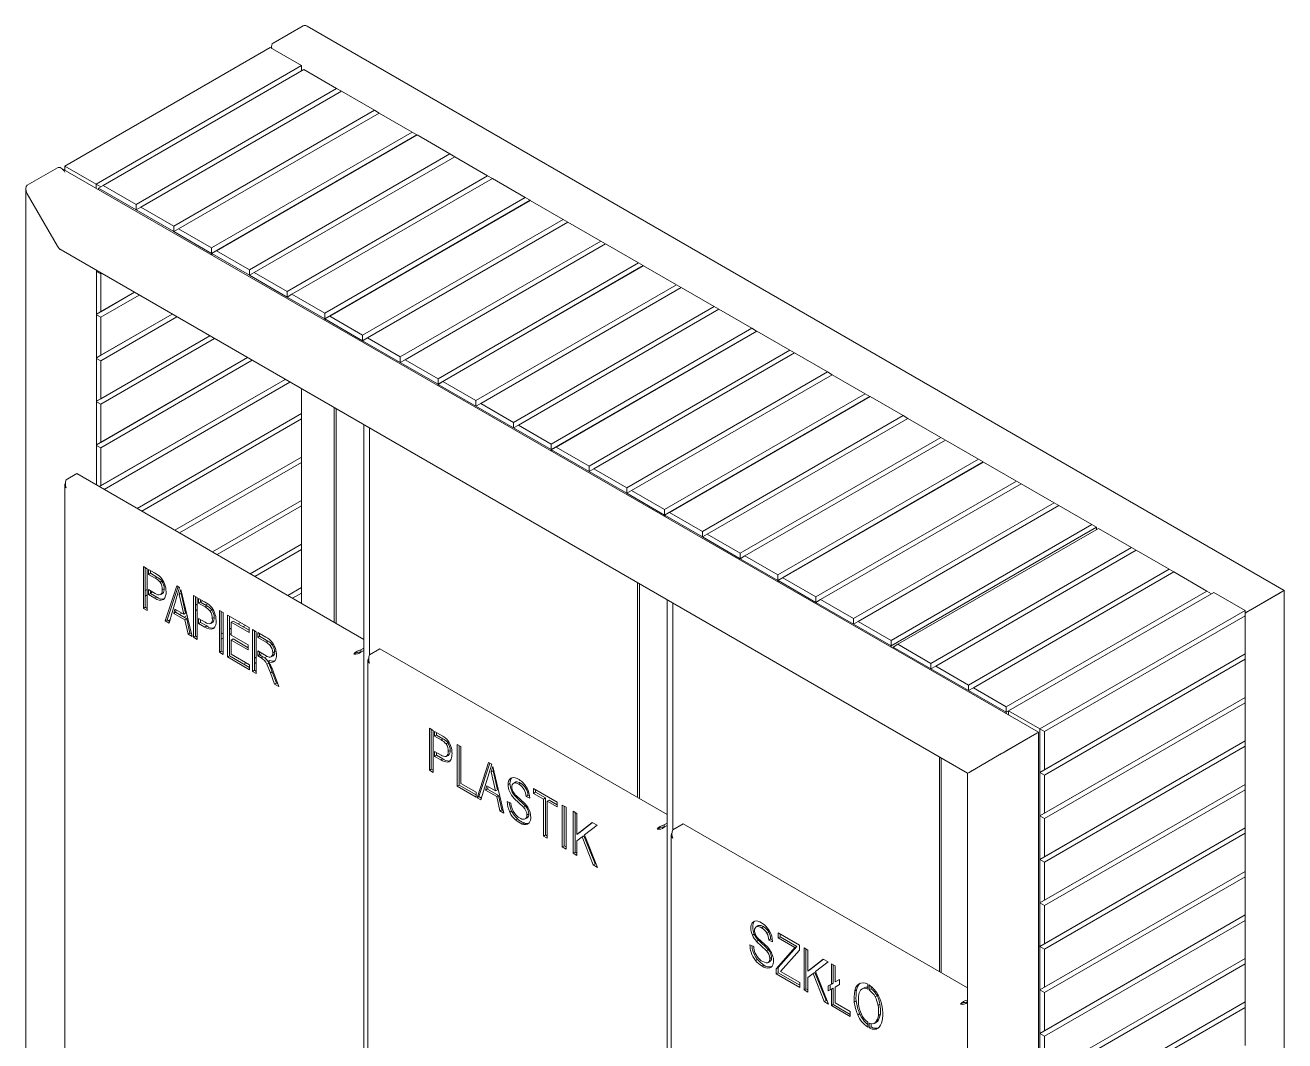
# Model space of a CAD drawing. Header units: inches. Extents: x -10 to 154, y -1 to 120.
# Drawn here: x 116.01 to 146.92, y 40.83 to 65.74 of the extents above; entities that cross this region are included whole.
import ezdxf

# ---------------------------------------------------------------- set-up
doc = ezdxf.new("R2010")
doc.units = ezdxf.units.IN
doc.layers.add('ZANO_R', color=7, linetype='Continuous', lineweight=0)

msp = doc.modelspace()

# ---------------------------------------------------------------- linework, layer by layer
at = {"layer": 'ZANO_R'}
for p, q in [((122.09653, 65.3032), (122.83591, 65.73003)), ((146.90355, 51.88027), (122.92832, 65.72088)), ((122.05809, 65.21849), (122.05809, 65.17867)), ((122.09653, 65.3032), (122.09637, 65.3031)), ((122.02705, 65.19658), (116.99006, 62.28879)), ((122.78953, 64.75641), (122.02705, 65.19658)), ((117.75254, 61.84862), (122.78953, 64.75641)), ((122.8473, 64.65637), (117.92583, 61.81527)), ((122.78953, 64.62303), (122.78953, 64.75641)), ((123.65599, 64.18953), (122.8473, 64.65637)), ((118.73452, 61.34843), (123.65599, 64.18953)), ((123.77152, 64.12283), (118.85005, 61.28173)), ((123.65599, 64.18953), (123.77151, 64.12283)), ((124.58021, 63.65599), (123.77152, 64.12283)), ((119.65874, 60.81489), (124.58021, 63.65599)), ((124.69574, 63.58929), (119.77427, 60.74819)), ((124.58021, 63.65599), (124.69573, 63.58929)), ((125.50443, 63.12245), (124.69574, 63.58929)), ((120.58296, 60.28135), (125.50443, 63.12245)), ((125.61995, 63.05574), (120.58296, 60.14795)), ((125.62689, 63.05175), (120.70542, 60.21065)), ((125.50443, 63.12245), (125.61995, 63.05574)), ((125.61995, 63.05574), (125.61995, 63.04775)), ((126.43558, 62.5849), (125.62689, 63.05175)), ((121.51411, 59.7438), (126.43558, 62.5849)), ((126.5511, 62.51821), (121.62964, 59.67711)), ((126.43558, 62.5849), (126.5511, 62.51821)), ((127.3598, 62.05136), (126.5511, 62.51821)), ((116.066, 61.82185), (116.80538, 62.24868)), ((140.87303, 48.39892), (116.89779, 62.23953)), ((116.99006, 62.28879), (116.99006, 62.18626)), ((117.75254, 61.84862), (116.99006, 62.28879)), ((116.06601, 61.82185), (116.06584, 61.82175)), ((117.75254, 61.74609), (117.75254, 61.84862)), ((117.86806, 61.78192), (117.75254, 61.84862)), ((117.8103, 61.74857), (117.92583, 61.81527)), ((117.92583, 61.81527), (118.73452, 61.34843)), ((122.43833, 59.21026), (127.3598, 62.05136)), ((127.47532, 61.98467), (122.55386, 59.14357)), ((127.3598, 62.05136), (127.47531, 61.98467)), ((128.28401, 61.51782), (127.47532, 61.98467)), ((116.02756, 61.73714), (116.02756, 34.05144)), ((116.06584, 61.60832), (116.80522, 60.32769)), ((116.80538, 60.32778), (116.06601, 61.60841)), ((118.73452, 61.21503), (117.8103, 61.74857)), ((117.8103, 61.74857), (117.8103, 61.71274)), ((123.36255, 58.67672), (128.28401, 61.51782)), ((128.28401, 61.51782), (128.39954, 61.45112)), ((118.73452, 61.34843), (118.73452, 61.21503)), ((118.73452, 61.21503), (118.85005, 61.28173)), ((119.65874, 60.68149), (118.73452, 61.21503)), ((118.85005, 61.28173), (119.65874, 60.81489)), ((128.39954, 61.45112), (123.36255, 58.54333)), ((128.40647, 61.44713), (123.48501, 58.60603)), ((128.39954, 61.45112), (128.39954, 61.44313)), ((129.21517, 60.98028), (128.40647, 61.44713)), ((124.2937, 58.13918), (129.21517, 60.98028)), ((129.33069, 60.91359), (124.40923, 58.07249)), ((129.21517, 60.98028), (129.33068, 60.91358)), ((130.13938, 60.44674), (129.33069, 60.91359)), ((119.65874, 60.81489), (119.65874, 60.68149)), ((119.65874, 60.68149), (119.77427, 60.74819)), ((120.58296, 60.14795), (119.65874, 60.68149)), ((119.77427, 60.74819), (120.58296, 60.28135)), ((120.58296, 60.28135), (120.58296, 60.14795)), ((125.21792, 57.60564), (130.13938, 60.44674)), ((130.25491, 60.38005), (125.33345, 57.53895)), ((130.13938, 60.44674), (130.2549, 60.38004)), ((131.0636, 59.9132), (130.25491, 60.38005)), ((116.89781, 60.23021), (139.13287, 47.39418)), ((120.58296, 60.14795), (120.58296, 60.11212)), ((120.58989, 60.14395), (120.70542, 60.21065)), ((121.51411, 59.61041), (120.58989, 60.14395)), ((120.58989, 60.14395), (120.58989, 60.10812)), ((120.70542, 60.21065), (121.51411, 59.7438)), ((117.76772, 54.46258), (117.76772, 59.72802)), ((117.76772, 59.72288), (117.77218, 59.72545)), ((117.77218, 59.72545), (117.76772, 59.72287)), ((117.86807, 59.64741), (117.76772, 59.70535)), ((117.88771, 59.65875), (117.86807, 59.64741)), ((117.86807, 59.64741), (117.86807, 58.71356)), ((121.51411, 59.7438), (121.51411, 59.61041)), ((121.51411, 59.61041), (121.62964, 59.67711)), ((121.62964, 59.67711), (122.43833, 59.21026)), ((126.14214, 57.0721), (131.0636, 59.9132)), ((131.17913, 59.8465), (126.14214, 56.93871)), ((131.18606, 59.84251), (126.2646, 57.00141)), ((131.0636, 59.9132), (131.17913, 59.8465)), ((131.17913, 59.8465), (131.17913, 59.83851)), ((131.99475, 59.37566), (131.18606, 59.84251)), ((122.43833, 59.07687), (121.51411, 59.61041)), ((127.07329, 56.53456), (131.99475, 59.37566)), ((131.99475, 59.37566), (132.11027, 59.30896)), ((118.69655, 59.19182), (117.76772, 58.65562)), ((117.86807, 58.71356), (118.69654, 59.19183)), ((118.81208, 59.12512), (117.86807, 58.58015)), ((122.43833, 59.21026), (122.43833, 59.07687)), ((122.43833, 59.07687), (122.55386, 59.14357)), ((123.36255, 58.54333), (122.43833, 59.07687)), ((122.55386, 59.14357), (123.36255, 58.67672)), ((132.11028, 59.30897), (127.18882, 56.46787)), ((132.91897, 58.84212), (132.11028, 59.30897)), ((117.76772, 58.65562), (117.86807, 58.71356)), ((127.99751, 56.00102), (132.91897, 58.84212)), ((133.0345, 58.77543), (128.11303, 55.93433)), ((132.91897, 58.84212), (133.03449, 58.77542)), ((133.84319, 58.30858), (133.0345, 58.77543)), ((119.62092, 58.65819), (117.76772, 57.58837)), ((117.86807, 58.58015), (117.76772, 58.6381)), ((117.86807, 57.64631), (119.62091, 58.6582)), ((119.73645, 58.5915), (117.86807, 57.5129)), ((117.86807, 58.58015), (117.86807, 57.64631)), ((123.36255, 58.67672), (123.36255, 58.54333)), ((123.36255, 58.54333), (123.36255, 58.5075)), ((123.36948, 58.53933), (123.48501, 58.60603)), ((124.2937, 58.00579), (123.36948, 58.53933)), ((123.36948, 58.53933), (123.36948, 58.5035)), ((123.48501, 58.60603), (124.2937, 58.13918)), ((120.54528, 58.12457), (117.76772, 56.52111)), ((117.86807, 56.57905), (120.54527, 58.12457)), ((124.2937, 58.13918), (124.2937, 58.00579)), ((128.92173, 55.46748), (133.84319, 58.30858)), ((133.95872, 58.24188), (128.92173, 55.33408)), ((133.96565, 58.23789), (129.04419, 55.39679)), ((133.84319, 58.30858), (133.95872, 58.24188)), ((133.95872, 58.24188), (133.95872, 58.23388)), ((134.77434, 57.77104), (133.96565, 58.23789)), ((120.66082, 58.05787), (117.86807, 56.44565)), ((124.2937, 58.00579), (124.40923, 58.07249)), ((125.21792, 57.47225), (124.2937, 58.00579)), ((124.40923, 58.07249), (125.21792, 57.60564)), ((117.76772, 57.58837), (117.86807, 57.64631)), ((117.76772, 55.45386), (121.46965, 57.59094)), ((117.86807, 57.5129), (117.76772, 57.57084)), ((117.86807, 55.5118), (121.46964, 57.59095)), ((121.58519, 57.52424), (117.86807, 55.37839)), ((117.86807, 57.5129), (117.86807, 56.57905)), ((125.21792, 57.60564), (125.21792, 57.47225)), ((125.21792, 57.47225), (125.33345, 57.53895)), ((125.33345, 57.53895), (126.14214, 57.0721)), ((129.85288, 54.92994), (134.77434, 57.77104)), ((134.88987, 57.70435), (129.9684, 54.86325)), ((134.77434, 57.77104), (134.88986, 57.70434)), ((135.69856, 57.2375), (134.88987, 57.70435)), ((126.14214, 56.93871), (125.21792, 57.47225)), ((130.7771, 54.3964), (135.69856, 57.2375)), ((135.81409, 57.17081), (130.89262, 54.3297)), ((135.69856, 57.2375), (135.81408, 57.1708)), ((136.62278, 56.70396), (135.81409, 57.17081)), ((117.83352, 54.42459), (122.39402, 57.05731)), ((117.86807, 54.44455), (122.39401, 57.05732)), ((122.50956, 56.99062), (117.94906, 54.35789)), ((126.14214, 57.0721), (126.14214, 56.93871)), ((126.14214, 56.93871), (126.14214, 56.90288)), ((126.14907, 56.9347), (126.2646, 57.00141)), ((127.07329, 56.40116), (126.14907, 56.9347)), ((126.14907, 56.9347), (126.14907, 56.89888)), ((126.2646, 57.00141), (127.07329, 56.53456)), ((117.76772, 56.52111), (117.86807, 56.57905)), ((122.78953, 56.21839), (122.78953, 56.82899)), ((131.70131, 53.86286), (136.62278, 56.70396)), ((136.73831, 56.63726), (131.70131, 53.72946)), ((136.74524, 56.63326), (131.82377, 53.79216)), ((136.62278, 56.70396), (136.73831, 56.63726)), ((136.73831, 56.63726), (136.73831, 56.62926)), ((137.55393, 56.16642), (136.74524, 56.63326)), ((117.86807, 56.44565), (117.76772, 56.50359)), ((117.86807, 56.44565), (117.86807, 55.5118)), ((123.59823, 56.36214), (123.59823, 51.0967)), ((123.64444, 56.33546), (123.64444, 51.07002)), ((127.07329, 56.53456), (127.07329, 56.40116)), ((127.07329, 56.40116), (127.18882, 56.46787)), ((127.99751, 55.86762), (127.07329, 56.40116)), ((127.18882, 56.46787), (127.99751, 56.00102)), ((118.75788, 53.89097), (122.78953, 56.21839)), ((118.75789, 53.89097), (122.78953, 56.21838)), ((122.78953, 56.08499), (118.87343, 53.82427)), ((122.78953, 56.21838), (122.78953, 56.21839)), ((122.78953, 56.08499), (122.78953, 56.21838)), ((122.78953, 55.15114), (122.78953, 56.08499)), ((124.32605, 30.43878), (124.32605, 55.94198)), ((127.99751, 56.00102), (127.99751, 55.86762)), ((127.99751, 55.86762), (128.11303, 55.93433)), ((128.11303, 55.93433), (128.92173, 55.46748)), ((132.63246, 53.32532), (137.55393, 56.16642)), ((137.66946, 56.09972), (132.74799, 53.25862)), ((137.55393, 56.16642), (137.66945, 56.09972)), ((138.47815, 55.63288), (137.66946, 56.09972)), ((124.46468, 50.30306), (124.46468, 55.86195)), ((128.92173, 55.33408), (127.99751, 55.86762)), ((133.55668, 52.79178), (138.47815, 55.63288)), ((138.47815, 55.63288), (138.59367, 55.56618)), ((117.76772, 55.45386), (117.86807, 55.5118)), ((117.86807, 55.37839), (117.76772, 55.43633)), ((117.86807, 55.37839), (117.86807, 54.44455)), ((128.92173, 55.46748), (128.92173, 55.33408)), ((128.92173, 55.33408), (128.92173, 55.29826)), ((128.92866, 55.33008), (129.04419, 55.39679)), ((129.85288, 54.79654), (128.92866, 55.33008)), ((128.92866, 55.33008), (128.92866, 55.29426)), ((129.04419, 55.39679), (129.85288, 54.92994)), ((138.59368, 55.56618), (133.67221, 52.72508)), ((139.40237, 55.09934), (138.59368, 55.56618)), ((119.68225, 53.35734), (122.78953, 55.15114)), ((122.78953, 55.15113), (119.68226, 53.35734)), ((122.78953, 55.01773), (119.7978, 53.29064)), ((122.78953, 55.15113), (122.78953, 55.15114)), ((122.78953, 55.01773), (122.78953, 55.15113)), ((122.78953, 54.08389), (122.78953, 55.01773)), ((134.4809, 52.25824), (139.40237, 55.09934)), ((139.51789, 55.03263), (134.4809, 52.12484)), ((139.52483, 55.02864), (134.60336, 52.18754)), ((139.40237, 55.09934), (139.51789, 55.03263)), ((139.51789, 55.03263), (139.51789, 55.02464)), ((140.33352, 54.56179), (139.52483, 55.02864)), ((117.0201, 54.59539), (117.27888, 54.74478)), ((124.32605, 50.67654), (117.27888, 54.74478)), ((129.85288, 54.92994), (129.85288, 54.79654)), ((129.85288, 54.79654), (129.9684, 54.86325)), ((130.7771, 54.263), (129.85288, 54.79654)), ((129.9684, 54.86325), (130.7771, 54.3964)), ((116.98373, 54.46599), (116.98373, 34.61241)), ((117.83352, 54.4246), (117.86807, 54.44455)), ((130.7771, 54.3964), (130.7771, 54.263)), ((135.41205, 51.72069), (140.33352, 54.56179)), ((140.44905, 54.4951), (135.52758, 51.654)), ((140.33352, 54.56179), (140.44904, 54.4951)), ((141.25774, 54.02825), (140.44905, 54.4951)), ((120.60662, 52.82372), (122.78953, 54.08389)), ((120.60663, 52.82371), (122.78953, 54.08388)), ((122.78953, 54.08388), (122.78953, 54.08389)), ((122.78953, 53.95048), (122.78953, 54.08388)), ((130.7771, 54.263), (130.89262, 54.3297)), ((131.70131, 53.72946), (130.7771, 54.263)), ((130.89262, 54.3297), (131.70131, 53.86286)), ((122.78953, 53.95048), (120.72217, 52.75701)), ((122.78953, 53.01663), (122.78953, 53.95048)), ((131.70131, 53.86286), (131.70131, 53.72946)), ((131.70825, 53.72546), (131.82377, 53.79216)), ((131.82377, 53.79216), (132.63246, 53.32532)), ((136.33627, 51.18715), (141.25774, 54.02825)), ((141.37326, 53.96156), (136.4518, 51.12046)), ((141.25774, 54.02825), (141.37325, 53.96156)), ((142.18196, 53.49471), (141.37326, 53.96156)), ((131.70131, 53.72946), (131.70131, 53.69364)), ((132.63246, 53.19192), (131.70825, 53.72546)), ((131.70825, 53.72546), (131.70825, 53.68963)), ((137.26049, 50.65361), (142.18196, 53.49471)), ((142.18196, 53.49471), (142.29748, 53.42801)), ((132.63246, 53.32532), (132.63246, 53.19192)), ((132.63246, 53.19192), (132.74799, 53.25862)), ((133.55668, 52.65838), (132.63246, 53.19192)), ((132.74799, 53.25862), (133.55668, 52.79178)), ((142.29748, 53.42801), (137.26049, 50.52022)), ((142.34831, 53.39868), (137.42685, 50.55758)), ((142.29748, 53.42801), (142.29748, 53.36933)), ((143.15701, 52.93183), (142.34831, 53.39868)), ((121.53099, 52.29009), (122.78953, 53.01663)), ((121.531, 52.29009), (122.78953, 53.01662)), ((122.78953, 52.88323), (121.64654, 52.22339)), ((122.78953, 53.01662), (122.78953, 53.01663)), ((122.78953, 52.88323), (122.78953, 53.01662)), ((122.78953, 51.94938), (122.78953, 52.88323)), ((138.23554, 50.09073), (143.15701, 52.93183)), ((143.27253, 52.86514), (138.35107, 50.02404)), ((143.27252, 52.86513), (143.15701, 52.93183)), ((144.08122, 52.39829), (143.27253, 52.86514)), ((133.55668, 52.79178), (133.55668, 52.65838)), ((133.55668, 52.65838), (133.67221, 52.72508)), ((134.4809, 52.12484), (133.55668, 52.65838)), ((133.67221, 52.72508), (134.4809, 52.25824)), ((119.00791, 52.41263), (118.91543, 52.46602)), ((118.91543, 52.46602), (118.91543, 51.43813)), ((118.96164, 52.43934), (118.96164, 51.4648)), ((119.00791, 51.38474), (119.00791, 52.41263)), ((119.18962, 52.30773), (119.04257, 52.39262)), ((119.04257, 52.39262), (119.04257, 52.27248)), ((119.08878, 52.29916), (119.04257, 52.27248)), ((119.04257, 52.27248), (119.19974, 52.18175)), ((119.08878, 52.36595), (119.08878, 52.29916)), ((119.08878, 52.29916), (119.24595, 52.20843)), ((134.4809, 52.25824), (134.4809, 52.12484)), ((139.15976, 49.55719), (144.08122, 52.39829)), ((144.19675, 52.3316), (139.27529, 49.4905)), ((144.19674, 52.33159), (144.08122, 52.39829)), ((145.00544, 51.86475), (144.19675, 52.3316)), ((119.24595, 52.20843), (119.19974, 52.18175)), ((119.36891, 52.10949), (119.3227, 52.08281)), ((119.36904, 52.10928), (119.39232, 52.12272)), ((119.36905, 52.10927), (119.39232, 52.12271)), ((119.42405, 51.92227), (119.37784, 51.89559)), ((119.44223, 52.01812), (119.4149, 52.00235)), ((119.73266, 51.99424), (119.44835, 51.13048)), ((119.76411, 51.97608), (119.49456, 51.15715)), ((119.6223, 51.33709), (119.80437, 51.95285)), ((119.80437, 51.95285), (119.73266, 51.99424)), ((122.45536, 51.75646), (122.78953, 51.94938)), ((122.45537, 51.75646), (122.78953, 51.94937)), ((122.78953, 51.94937), (122.78953, 51.94938)), ((122.78953, 51.81597), (122.78953, 51.94937)), ((131.03819, 52.06714), (131.03819, 46.8017)), ((131.0844, 52.04047), (131.0844, 46.77503)), ((134.4809, 52.12484), (134.4809, 52.08901)), ((134.48783, 52.12084), (134.60336, 52.18754)), ((135.41205, 51.5873), (134.48783, 52.12084)), ((134.48783, 52.12084), (134.48783, 52.08501)), ((134.60336, 52.18754), (135.41205, 51.72069)), ((118.96164, 51.87409), (119.00791, 51.9008)), ((118.96164, 51.87408), (119.00791, 51.90079)), ((119.00791, 51.76739), (118.96164, 51.74068)), ((119.20154, 51.80693), (119.04257, 51.8987)), ((119.04257, 51.8987), (119.04257, 51.77856)), ((119.08878, 51.80523), (119.04257, 51.77856)), ((119.04257, 51.77856), (119.19576, 51.69012)), ((119.08878, 51.87202), (119.08878, 51.80523)), ((119.13897, 51.84305), (119.08878, 51.81408)), ((119.08878, 51.80523), (119.24197, 51.7168)), ((119.24197, 51.7168), (119.19576, 51.69012)), ((119.38663, 51.80683), (119.34042, 51.78015)), ((119.83204, 51.90348), (119.79548, 51.77985)), ((119.84169, 51.80653), (119.79548, 51.77985)), ((119.79548, 51.77985), (119.90281, 51.2953)), ((120.10728, 50.75008), (119.83204, 51.90348)), ((119.84915, 51.83176), (119.84169, 51.80653)), ((119.84169, 51.80653), (119.94902, 51.32198)), ((120.2356, 51.7039), (120.14312, 51.75729)), ((120.14312, 51.75729), (120.14312, 50.7294)), ((120.18933, 51.73061), (120.18933, 50.75607)), ((120.2356, 50.67601), (120.2356, 51.7039)), ((120.41731, 51.599), (120.27026, 51.68389)), ((120.27026, 51.68389), (120.27026, 51.56375)), ((120.31647, 51.65722), (120.31647, 51.59043)), ((120.31774, 51.58969), (120.37558, 51.62309)), ((120.31775, 51.58969), (120.37559, 51.62308)), ((122.78953, 51.81597), (122.57091, 51.68976)), ((122.78953, 51.56355), (122.78953, 51.81597)), ((131.76601, 26.14378), (131.76601, 51.64698)), ((135.41205, 51.72069), (135.41205, 51.5873)), ((135.41205, 51.5873), (135.52758, 51.654)), ((135.52758, 51.654), (136.33627, 51.18715)), ((140.08398, 49.02365), (145.00544, 51.86475)), ((145.12097, 51.79805), (140.08398, 48.89025)), ((145.17874, 51.83094), (140.14174, 48.92315)), ((145.12097, 51.79805), (145.00544, 51.86475)), ((145.12097, 51.79805), (145.12097, 51.7976)), ((145.94122, 51.39077), (145.17874, 51.83094)), ((146.06582, 51.39651), (146.8052, 51.82348)), ((146.8052, 51.82348), (146.06582, 51.39665)), ((146.86527, 51.85817), (146.1259, 51.43134)), ((146.1259, 51.43119), (146.86527, 51.85816)), ((146.12606, 51.43106), (146.86543, 51.85789)), ((146.90372, 24.19428), (146.90372, 51.87999)), ((118.96164, 51.4648), (118.91543, 51.43813)), ((118.91543, 51.43813), (119.00791, 51.38474)), ((118.96164, 51.4648), (119.00791, 51.43809)), ((119.54463, 51.0749), (119.6223, 51.33709)), ((119.68875, 51.41888), (119.6584, 51.31625)), ((119.70461, 51.34293), (119.6584, 51.31625)), ((119.6584, 51.31625), (119.93334, 51.15753)), ((119.90281, 51.2953), (119.68875, 51.41888)), ((119.72148, 51.39998), (119.70461, 51.34293)), ((119.70461, 51.34293), (119.97955, 51.18421)), ((119.79745, 51.28934), (119.85529, 51.32273)), ((119.79745, 51.28933), (119.8553, 51.32273)), ((119.94902, 51.32198), (119.90281, 51.2953)), ((119.93825, 51.37062), (119.95666, 51.38125)), ((119.93825, 51.37061), (119.95666, 51.38124)), ((120.18933, 51.51557), (120.2356, 51.54228)), ((120.18933, 51.51556), (120.2356, 51.54227)), ((120.2356, 51.40887), (120.18933, 51.38216)), ((120.31647, 51.59043), (120.27026, 51.56375)), ((120.27026, 51.56375), (120.42743, 51.47302)), ((120.31647, 51.59043), (120.47364, 51.4997)), ((120.47364, 51.4997), (120.42743, 51.47302)), ((120.4877, 51.55441), (120.43328, 51.52299)), ((120.5966, 51.40076), (120.55039, 51.37408)), ((120.87257, 51.33619), (120.78008, 51.38958)), ((120.78008, 51.38958), (120.78008, 50.36168)), ((120.8263, 51.3629), (120.8263, 50.38836)), ((120.87257, 50.3083), (120.87257, 51.33619)), ((131.90464, 46.00806), (131.90464, 51.56695)), ((136.33627, 51.05376), (135.41205, 51.5873)), ((140.90422, 48.48298), (145.94122, 51.39077)), ((146.00113, 51.3593), (145.94121, 51.3247)), ((145.94122, 51.25738), (145.94122, 51.39077)), ((145.94122, 51.32457), (146.00113, 51.35915)), ((119.49456, 51.15715), (119.44835, 51.13048)), ((119.44835, 51.13048), (119.54463, 51.0749)), ((119.49456, 51.15715), (119.55812, 51.12046)), ((119.53152, 51.13582), (119.5691, 51.15752)), ((119.53153, 51.13581), (119.5691, 51.1575)), ((119.98464, 51.264), (119.91299, 51.22263)), ((119.97955, 51.18421), (119.93334, 51.15753)), ((119.93334, 51.15753), (120.01119, 50.80556)), ((119.97955, 51.18421), (120.0574, 50.83224)), ((120.42923, 51.0982), (120.27026, 51.18997)), ((120.27026, 51.18997), (120.27026, 51.06983)), ((120.31647, 51.0965), (120.27026, 51.06983)), ((120.27026, 51.06983), (120.42345, 50.98139)), ((120.31647, 51.16329), (120.31647, 51.0965)), ((120.31647, 51.0965), (120.46966, 51.00807)), ((120.46966, 51.00807), (120.42345, 50.98139)), ((120.61432, 51.0981), (120.56811, 51.07142)), ((120.65174, 51.21354), (120.60553, 51.18686)), ((120.97776, 51.27546), (120.97776, 50.24757)), ((121.50953, 50.96848), (120.97776, 51.27546)), ((121.02397, 51.24878), (121.02397, 50.27424)), ((121.11646, 51.1286), (121.07025, 51.10193)), ((121.07025, 50.78155), (121.07025, 51.10193)), ((121.07025, 51.10193), (121.50953, 50.84833)), ((121.11646, 51.1286), (121.50953, 50.90169)), ((121.24211, 51.05607), (121.29995, 51.08946)), ((121.24212, 51.05606), (121.29996, 51.08946)), ((121.4155, 51.02276), (121.35765, 50.98936)), ((136.33627, 51.18715), (136.33627, 51.05376)), ((136.33627, 51.05376), (136.4518, 51.12046)), ((137.26049, 50.52022), (136.33627, 51.05376)), ((136.4518, 51.12046), (137.26049, 50.65361)), ((145.94122, 51.25738), (141.01975, 48.41628)), ((145.94122, 50.32353), (145.94122, 51.25738)), ((120.0574, 50.83224), (120.01119, 50.80556)), ((120.01119, 50.80556), (120.10728, 50.75008)), ((120.0574, 50.83224), (120.09252, 50.81196)), ((120.18933, 50.75607), (120.14312, 50.7294)), ((120.14312, 50.7294), (120.2356, 50.67601)), ((120.18933, 50.75607), (120.2356, 50.72936)), ((120.8263, 50.81603), (120.87257, 50.84274)), ((120.8263, 50.81601), (120.87257, 50.84273)), ((120.87257, 50.70933), (120.8263, 50.68262)), ((121.02397, 50.93014), (121.07024, 50.95685)), ((121.02397, 50.93013), (121.07024, 50.95684)), ((121.07024, 50.82345), (121.02397, 50.79674)), ((121.48641, 50.5413), (121.07025, 50.78155)), ((121.11646, 50.68808), (121.07025, 50.6614)), ((121.11646, 50.68808), (121.48641, 50.47451)), ((121.50953, 50.84833), (121.50953, 50.96848)), ((121.68409, 50.86771), (121.59161, 50.92109)), ((121.59161, 50.92109), (121.59161, 49.8932)), ((121.63782, 50.89442), (121.63782, 49.91988)), ((121.68409, 49.83981), (121.68409, 50.86771)), ((121.91854, 50.73236), (121.71875, 50.8477)), ((121.71875, 50.8477), (121.71875, 50.72755)), ((121.76496, 50.75423), (121.71875, 50.72755)), ((121.71875, 50.72755), (121.92505, 50.60846)), ((121.76496, 50.82102), (121.76496, 50.75423)), ((121.76496, 50.75423), (121.97126, 50.63514)), ((120.8263, 50.38836), (120.78008, 50.36168)), ((120.8263, 50.38836), (120.87257, 50.36165)), ((121.07025, 50.31432), (121.07025, 50.6614)), ((121.07025, 50.6614), (121.48641, 50.42115)), ((121.48641, 50.42115), (121.48641, 50.5413)), ((121.92505, 50.27473), (121.71875, 50.39382)), ((121.71875, 50.39382), (121.71875, 50.27368)), ((121.97126, 50.63514), (121.92505, 50.60846)), ((122.07127, 50.55236), (122.02506, 50.52568)), ((122.13491, 50.37693), (122.0887, 50.35025)), ((122.13491, 50.37067), (122.0887, 50.34399)), ((122.10929, 50.48943), (122.13568, 50.50466)), ((122.13568, 50.50465), (122.10929, 50.48942)), ((122.17233, 50.39241), (122.13491, 50.37081)), ((122.13491, 50.37693), (122.13491, 50.37067)), ((124.25211, 50.42044), (124.32605, 50.46312)), ((124.25211, 50.42044), (124.25211, 50.36708)), ((124.25211, 50.36708), (124.32605, 50.40976)), ((124.32605, 50.40709), (124.25211, 50.36441)), ((124.46006, 50.30039), (124.71884, 50.44978)), ((131.76601, 46.38154), (124.71884, 50.44978)), ((137.26049, 50.65361), (137.26049, 50.52022)), ((137.26049, 50.52022), (137.26049, 50.48439)), ((137.42685, 50.55758), (137.31132, 50.49087)), ((137.31132, 50.49087), (137.31132, 50.45505)), ((138.23554, 49.95733), (137.31132, 50.49087)), ((137.42685, 50.55758), (138.23554, 50.09073)), ((120.78008, 50.36168), (120.87257, 50.3083)), ((121.02397, 50.27424), (120.97776, 50.24757)), ((120.97776, 50.24757), (121.52109, 49.93391)), ((121.02397, 50.27424), (121.52109, 49.98726)), ((121.52109, 50.05405), (121.07025, 50.31432)), ((121.38026, 50.06857), (121.4381, 50.10196)), ((121.43811, 50.10196), (121.38027, 50.06856)), ((121.63782, 50.21725), (121.68409, 50.24397)), ((121.68409, 50.24396), (121.63782, 50.21724)), ((121.68409, 50.11056), (121.63782, 50.08385)), ((121.76496, 50.30036), (121.71875, 50.27368)), ((121.71875, 50.27368), (121.80204, 50.2256)), ((121.76496, 50.36715), (121.76496, 50.30036)), ((121.76496, 50.30036), (121.84825, 50.25227)), ((121.77337, 50.2955), (121.83121, 50.3289)), ((121.83122, 50.32889), (121.77338, 50.2955)), ((121.84825, 50.25227), (121.80204, 50.2256)), ((121.94692, 50.26229), (121.88749, 50.22798)), ((121.99224, 50.09625), (121.94603, 50.06957)), ((121.94603, 50.06957), (122.03108, 49.85935)), ((122.0193, 50.1602), (121.97309, 50.13352)), ((121.99224, 50.09625), (122.07729, 49.88602)), ((122.04913, 50.25023), (122.09534, 50.27691)), ((122.0887, 50.35025), (122.0887, 50.34399)), ((124.10835, 50.33743), (124.07651, 50.31905)), ((124.10835, 50.33743), (124.13668, 50.34989)), ((124.42369, 50.171), (124.42369, 30.31741)), ((138.23554, 49.95733), (138.23554, 50.09073)), ((145.94122, 50.32352), (140.90422, 47.41573)), ((141.01975, 47.48243), (145.94122, 50.32353)), ((145.94122, 50.19012), (141.01975, 47.34902)), ((145.94122, 50.32352), (145.94122, 50.32353)), ((145.94122, 50.19012), (145.94122, 50.32352)), ((145.94122, 49.25628), (145.94122, 50.19012)), ((121.52109, 50.01646), (121.4958, 50.00186)), ((121.52109, 49.93391), (121.52109, 50.05405)), ((121.63782, 49.91988), (121.59161, 49.8932)), ((121.59161, 49.8932), (121.68409, 49.83981)), ((121.63782, 49.91988), (121.68409, 49.89317)), ((122.07729, 49.88602), (122.03108, 49.85935)), ((122.03108, 49.85935), (122.13385, 49.58017)), ((122.07729, 49.88602), (122.18006, 49.60685)), ((122.23619, 49.52109), (122.10875, 49.87562)), ((138.35107, 50.02404), (138.23554, 49.95733)), ((139.15976, 49.42379), (138.23554, 49.95733)), ((138.35107, 50.02404), (139.15976, 49.55719)), ((122.18006, 49.60685), (122.13385, 49.58017)), ((122.13385, 49.58017), (122.23619, 49.52109)), ((122.18006, 49.60685), (122.21199, 49.58842)), ((139.15976, 49.42379), (139.15976, 49.55719)), ((139.27529, 49.4905), (139.15976, 49.42379)), ((139.27529, 49.4905), (140.08398, 49.02365)), ((140.08398, 48.89025), (139.15976, 49.42379)), ((145.94122, 49.25627), (140.90422, 46.34847)), ((141.01975, 46.41517), (145.94122, 49.25628)), ((145.94122, 49.25627), (145.94122, 49.25628)), ((145.94122, 49.12287), (145.94122, 49.25627)), ((140.08398, 48.89025), (140.08398, 49.02365)), ((140.08398, 48.89025), (140.08398, 48.85443)), ((140.14174, 48.92315), (140.14174, 48.82108)), ((140.90422, 48.48298), (140.14174, 48.92315)), ((145.94122, 49.12287), (141.01975, 46.28177)), ((145.94122, 48.18902), (145.94122, 49.12287)), ((125.93146, 48.49709), (126.02394, 48.44311)), ((125.93146, 47.46919), (125.93146, 48.49709)), ((125.97767, 47.49587), (125.97767, 48.47011)), ((126.02394, 48.44311), (126.02394, 47.41581)), ((126.0586, 48.42288), (126.0586, 48.30355)), ((126.0586, 48.42288), (126.2642, 48.30287)), ((126.10481, 48.33022), (126.0586, 48.30355)), ((126.0586, 48.30355), (126.21577, 48.21282)), ((126.10481, 48.39591), (126.10481, 48.33022)), ((126.10481, 48.33022), (126.26198, 48.23949)), ((126.26198, 48.23949), (126.21577, 48.21282)), ((140.03529, 47.91516), (140.77467, 48.34213)), ((140.77467, 48.34213), (140.03529, 47.9153)), ((140.83474, 48.37682), (140.09537, 47.94999)), ((140.09537, 47.94984), (140.83474, 48.37681)), ((140.09553, 47.94971), (140.83491, 48.37654)), ((140.57497, 48.22679), (140.57497, 48.22648)), ((140.87319, 20.71293), (140.87319, 48.39864)), ((140.90422, 47.41573), (140.90422, 48.48298)), ((141.01975, 48.41628), (140.90422, 48.48298)), ((141.01975, 48.41628), (141.01975, 47.48243)), ((126.0586, 47.92977), (126.21757, 47.83799)), ((126.0586, 47.80962), (126.0586, 47.92977)), ((126.10481, 47.8363), (126.10481, 47.90309)), ((126.38447, 48.14123), (126.33826, 48.11455)), ((126.44007, 47.95333), (126.39386, 47.92666)), ((126.61351, 48.10335), (126.70599, 48.04996)), ((126.61351, 47.07545), (126.61351, 48.10335)), ((126.65972, 47.10213), (126.65972, 48.07667)), ((126.70599, 48.04996), (126.70599, 47.14221)), ((140.14174, 47.97662), (140.14174, 47.97639)), ((140.47099, 48.16646), (140.47099, 48.16675)), ((145.94122, 48.18901), (140.90422, 45.28122)), ((141.01975, 45.34792), (145.94122, 48.18902)), ((145.94122, 48.05562), (141.01975, 45.21451)), ((145.94122, 48.18901), (145.94122, 48.18902)), ((145.94122, 48.05562), (145.94122, 48.18901)), ((145.94122, 47.12177), (145.94122, 48.05562)), ((126.10481, 47.8363), (126.0586, 47.80962)), ((126.0586, 47.80962), (126.21179, 47.72119)), ((126.10481, 47.8363), (126.258, 47.74786)), ((126.258, 47.74786), (126.21179, 47.72119)), ((126.34639, 47.80685), (126.3926, 47.83353)), ((126.42024, 47.69364), (126.37403, 47.66696)), ((127.09903, 46.79517), (127.38334, 47.65893)), ((127.14525, 46.82184), (127.4148, 47.64077)), ((127.19531, 46.73959), (127.46027, 47.61452)), ((127.46027, 47.61452), (127.38334, 47.65893)), ((138.44349, 47.79215), (138.44349, 42.52671)), ((138.4897, 47.76548), (138.4897, 42.50004)), ((139.91053, 47.84327), (139.17115, 47.4163)), ((139.17115, 47.41628), (139.91052, 47.84311)), ((139.17131, 47.41601), (139.91069, 47.84299)), ((139.9706, 47.87795), (139.23122, 47.45098)), ((139.23122, 47.45097), (139.9706, 47.8778)), ((125.97767, 47.49587), (125.93146, 47.46919)), ((126.02394, 47.41581), (125.93146, 47.46919)), ((126.02394, 47.46916), (125.97767, 47.49587)), ((127.4471, 47.43074), (127.48536, 47.55709)), ((127.49331, 47.45741), (127.4471, 47.43074)), ((127.4471, 47.43074), (127.55349, 46.95999)), ((127.75796, 46.41477), (127.48536, 47.55709)), ((127.49331, 47.45741), (127.50217, 47.48667)), ((127.49331, 47.45741), (127.5997, 46.98666)), ((139.13303, 47.3939), (139.13303, 21.71767)), ((140.90422, 47.41573), (141.01975, 47.48243)), ((140.90422, 46.34847), (140.90422, 47.41573)), ((141.01975, 47.34902), (140.90422, 47.41573)), ((141.01975, 47.34902), (141.01975, 46.41517)), ((126.65972, 47.10213), (126.61351, 47.07545)), ((127.07591, 46.80851), (126.61351, 47.07545)), ((127.07591, 46.86187), (126.65972, 47.10213)), ((126.70599, 47.14221), (127.07591, 46.92866)), ((127.34158, 47.08232), (127.31062, 46.98006)), ((127.35683, 47.00673), (127.31062, 46.98006)), ((127.31062, 46.98006), (127.58402, 46.82222)), ((127.55349, 46.95999), (127.34158, 47.08232)), ((127.37404, 47.06358), (127.35683, 47.00673)), ((127.35683, 47.00673), (127.63023, 46.8489)), ((127.5997, 46.98666), (127.55349, 46.95999)), ((127.90822, 47.14104), (127.86201, 47.11437)), ((128.04025, 47.17645), (127.99404, 47.14978)), ((128.04866, 47.18052), (128.00245, 47.15384)), ((128.04866, 47.18052), (128.04025, 47.17645)), ((128.16958, 47.1516), (128.12337, 47.12493)), ((128.48626, 47.02223), (129.06426, 46.68856)), ((128.48626, 46.90209), (128.48626, 47.02223)), ((128.53247, 46.92877), (128.53247, 46.99556)), ((145.94122, 47.12176), (140.90422, 44.21396)), ((141.01975, 44.28067), (145.94122, 47.12177)), ((145.94122, 46.98836), (141.01975, 44.14726)), ((145.94122, 47.12176), (145.94122, 47.12177)), ((145.94122, 46.98836), (145.94122, 47.12176)), ((145.94122, 46.05451), (145.94122, 46.98836)), ((127.07591, 46.92866), (127.07591, 46.80851)), ((127.14525, 46.82184), (127.09903, 46.79517)), ((127.19531, 46.73959), (127.09903, 46.79517)), ((127.20906, 46.785), (127.14525, 46.82184)), ((127.63023, 46.8489), (127.58402, 46.82222)), ((127.58402, 46.82222), (127.66187, 46.47025)), ((127.63023, 46.8489), (127.70808, 46.49692)), ((127.93137, 46.66175), (127.83889, 46.70179)), ((128.01376, 46.77766), (128.23849, 46.56455)), ((128.05988, 46.84614), (128.27962, 46.6451)), ((128.05997, 46.80434), (128.2847, 46.59123)), ((128.3475, 46.84865), (128.30129, 46.82198)), ((128.30129, 46.82198), (128.39377, 46.78194)), ((128.3475, 46.84865), (128.38987, 46.83031)), ((128.53247, 46.92877), (128.48626, 46.90209)), ((128.72902, 46.76195), (128.48626, 46.90209)), ((128.77523, 46.78862), (128.53247, 46.92877)), ((128.77523, 46.78862), (128.72902, 46.76195)), ((128.72902, 45.8542), (128.72902, 46.76195)), ((128.77523, 45.88087), (128.77523, 46.78862)), ((128.86771, 46.73523), (128.8215, 46.70856)), ((128.8215, 46.70856), (128.8215, 45.80081)), ((129.06426, 46.56841), (128.8215, 46.70856)), ((129.06426, 46.62177), (128.86771, 46.73523)), ((129.06426, 46.68856), (129.06426, 46.56841)), ((127.70808, 46.49692), (127.66187, 46.47025)), ((127.66187, 46.47025), (127.75796, 46.41477)), ((127.70808, 46.49692), (127.7432, 46.47665)), ((127.94783, 46.46531), (127.90162, 46.43864)), ((128.2847, 46.59123), (128.23849, 46.56455)), ((128.37062, 46.39728), (128.32441, 46.37061)), ((129.19143, 46.61515), (129.28391, 46.56176)), ((129.19143, 45.58725), (129.19143, 46.61515)), ((129.23764, 45.61393), (129.23764, 46.58847)), ((129.28391, 46.56176), (129.28391, 45.53387)), ((129.45731, 46.46166), (129.54979, 46.40827)), ((129.45731, 45.43376), (129.45731, 46.46166)), ((129.50352, 45.46044), (129.50352, 46.43498)), ((129.54979, 46.40827), (129.54979, 45.8962)), ((140.90422, 46.34847), (141.01975, 46.41517)), ((128.09127, 46.27498), (128.04506, 46.24831)), ((128.25322, 46.17581), (128.20701, 46.14913)), ((128.28215, 46.27353), (128.32836, 46.30021)), ((129.54979, 45.8962), (129.9273, 46.19033)), ((129.596, 45.92287), (129.93418, 46.18636)), ((130.04507, 46.12235), (129.73764, 45.88287)), ((129.9273, 46.19033), (130.04507, 46.12235)), ((131.54831, 46.04243), (131.57664, 46.05489)), ((131.69207, 46.12544), (131.76601, 46.16812)), ((131.69207, 46.12544), (131.69207, 46.07208)), ((131.69207, 46.07208), (131.76601, 46.11476)), ((131.76601, 46.11209), (131.69207, 46.06941)), ((131.90002, 46.00539), (132.1588, 46.15479)), ((139.13303, 42.12865), (132.1588, 46.15479)), ((140.90422, 45.28122), (140.90422, 46.34847)), ((141.01975, 46.28177), (140.90422, 46.34847)), ((145.94122, 46.0545), (140.90422, 43.14671)), ((141.01975, 46.28177), (141.01975, 45.34792)), ((141.01975, 43.21341), (145.94122, 46.05451)), ((145.94122, 46.0545), (145.94122, 46.05451)), ((145.94122, 46.0545), (145.94122, 45.92111)), ((128.77523, 45.88087), (128.72902, 45.8542)), ((128.8215, 45.80081), (128.72902, 45.8542)), ((128.8215, 45.85416), (128.77523, 45.88087)), ((129.596, 45.92287), (129.54979, 45.8962)), ((129.67551, 45.83447), (129.54979, 45.73663)), ((129.54979, 45.73663), (129.54979, 45.38037)), ((129.72172, 45.86115), (129.67551, 45.83447)), ((129.95223, 45.14805), (129.67551, 45.83447)), ((129.99844, 45.17473), (129.72172, 45.86115)), ((129.73764, 45.88287), (130.05844, 45.08674)), ((131.54831, 46.04243), (131.51647, 46.02405)), ((131.86365, 45.876), (131.86365, 26.02241)), ((145.94122, 45.92111), (141.01975, 43.08001)), ((145.94122, 44.98726), (145.94122, 45.92111)), ((129.23764, 45.61393), (129.19143, 45.58725)), ((129.28391, 45.53387), (129.19143, 45.58725)), ((129.28391, 45.58722), (129.23764, 45.61393)), ((129.50352, 45.46044), (129.45731, 45.43376)), ((129.54979, 45.38037), (129.45731, 45.43376)), ((129.54979, 45.43373), (129.50352, 45.46044)), ((129.99844, 45.17473), (129.95223, 45.14805)), ((130.05844, 45.08674), (129.95223, 45.14805)), ((130.03042, 45.15626), (129.99844, 45.17473)), ((140.90422, 45.28122), (141.01975, 45.34792)), ((140.90422, 44.21396), (140.90422, 45.28122)), ((141.01975, 45.21451), (140.90422, 45.28122)), ((141.01975, 45.21451), (141.01975, 44.28067)), ((140.90422, 42.07946), (145.94122, 44.98725)), ((141.01975, 42.14616), (145.94122, 44.98726)), ((145.94122, 44.85385), (141.01975, 42.01275)), ((145.94122, 44.98726), (145.94122, 44.98725)), ((145.94122, 44.98725), (145.94122, 44.85385)), ((145.94122, 43.92001), (145.94122, 44.85385)), ((140.90422, 44.21396), (141.01975, 44.28067)), ((140.90422, 43.14671), (140.90422, 44.21396)), ((141.01975, 44.14726), (140.90422, 44.21396)), ((140.90422, 41.0122), (145.94122, 43.92)), ((141.01975, 44.14726), (141.01975, 43.21341)), ((141.01975, 41.07891), (145.94122, 43.92001)), ((145.94122, 43.92001), (145.94122, 43.92)), ((145.94122, 43.92), (145.94122, 43.7866)), ((133.89887, 43.75504), (133.85266, 43.72837)), ((133.90971, 43.76711), (133.89887, 43.75504)), ((133.99411, 43.65679), (133.9479, 43.63012)), ((134.01251, 43.66384), (133.9663, 43.63716)), ((134.1248, 43.63239), (134.07859, 43.60572)), ((145.94122, 43.7866), (141.01975, 40.9455)), ((145.94122, 42.85275), (145.94122, 43.7866)), ((133.90168, 43.44885), (133.85547, 43.42217)), ((134.00398, 43.29687), (133.95777, 43.27019)), ((133.95777, 43.27019), (134.19742, 43.04132)), ((134.23484, 43.12589), (133.99134, 43.3509)), ((134.00398, 43.29687), (134.24363, 43.06799)), ((134.2576, 43.49812), (134.21139, 43.47145)), ((134.30272, 43.32944), (134.25651, 43.30277)), ((134.25651, 43.30277), (134.34899, 43.26273)), ((134.30272, 43.32944), (134.34583, 43.31078)), ((134.48772, 43.47633), (134.48772, 43.35619)), ((135.00792, 43.17602), (134.48772, 43.47633)), ((134.53393, 43.38286), (134.48772, 43.35619)), ((134.48772, 43.35619), (134.89901, 43.11875)), ((134.53393, 43.44965), (134.53393, 43.38286)), ((134.53393, 43.38286), (134.94522, 43.14543)), ((133.88659, 43.14254), (133.79411, 43.18258)), ((134.24363, 43.06799), (134.19742, 43.04132)), ((134.89901, 43.11875), (134.44148, 42.60028)), ((134.94522, 43.14543), (134.48769, 42.62696)), ((134.5475, 42.53407), (135.00792, 43.05588)), ((134.94522, 43.14543), (134.89901, 43.11875)), ((135.00792, 43.05588), (135.00792, 43.17602)), ((135.21601, 43.0559), (135.12352, 43.10929)), ((135.12352, 43.10929), (135.12352, 42.08139)), ((135.16974, 43.08261), (135.16974, 42.10807)), ((135.21601, 42.54383), (135.21601, 43.0559)), ((140.90422, 43.14671), (140.87319, 43.16463)), ((140.90422, 43.14671), (141.01975, 43.21341)), ((140.90422, 43.14671), (141.01975, 43.08001)), ((140.90422, 42.07946), (140.90422, 43.14671)), ((141.01975, 43.08001), (141.01975, 42.14616)), ((133.97681, 42.82883), (133.9306, 42.80215)), ((134.13799, 42.69033), (134.09178, 42.66366)), ((134.24045, 42.75297), (134.28666, 42.77964)), ((134.32584, 42.87807), (134.27963, 42.8514)), ((135.59352, 42.83796), (135.21601, 42.54383)), ((135.60039, 42.83399), (135.26222, 42.5705)), ((135.40386, 42.5305), (135.71129, 42.76998)), ((135.71129, 42.76998), (135.59352, 42.83796)), ((135.8865, 42.66883), (135.79401, 42.72222)), ((135.79401, 42.72222), (135.79401, 42.22287)), ((135.84022, 42.69554), (135.84022, 42.24955)), ((135.8865, 42.27607), (135.8865, 42.66883)), ((140.90422, 39.94495), (145.94122, 42.85274)), ((141.01975, 40.01165), (145.94122, 42.85275)), ((145.94122, 42.71935), (141.01975, 39.87825)), ((145.94122, 42.85275), (145.94122, 42.85274)), ((145.94122, 42.85274), (145.94122, 42.71935)), ((145.94122, 41.7855), (145.94122, 42.71935)), ((134.48769, 42.62696), (134.44148, 42.60028)), ((134.44148, 42.60028), (134.44148, 42.47513)), ((134.48769, 42.50181), (134.44148, 42.47513)), ((134.44148, 42.47513), (135.01948, 42.14145)), ((134.48769, 42.62696), (134.48769, 42.50181)), ((134.48769, 42.50181), (135.01948, 42.19481)), ((135.01948, 42.2616), (134.5475, 42.53407)), ((135.26222, 42.5705), (135.21601, 42.54383)), ((135.21601, 42.38426), (135.34172, 42.4821)), ((135.21601, 42.028), (135.21601, 42.38426)), ((135.38793, 42.50878), (135.34172, 42.4821)), ((135.34172, 42.4821), (135.61845, 41.79568)), ((135.38793, 42.50878), (135.66466, 41.82236)), ((135.72465, 41.73437), (135.40386, 42.5305)), ((135.99054, 42.33574), (135.8865, 42.27607)), ((135.99054, 42.20933), (135.99054, 42.33574)), ((135.01948, 42.14145), (135.01948, 42.2616)), ((135.16974, 42.10807), (135.12352, 42.08139)), ((135.12352, 42.08139), (135.21601, 42.028)), ((135.16974, 42.10807), (135.21601, 42.08136)), ((135.79401, 42.22287), (135.71309, 42.17635)), ((135.71309, 42.17635), (135.71309, 42.05548)), ((135.71309, 42.05548), (135.79401, 42.09647)), ((135.7593, 42.08216), (135.71309, 42.05548)), ((135.7593, 42.20292), (135.7593, 42.08216)), ((135.7593, 42.08216), (135.84022, 42.12315)), ((135.84022, 42.24955), (135.79401, 42.22287)), ((135.84022, 42.12315), (135.79401, 42.09647)), ((135.79401, 42.09647), (135.79401, 41.69433)), ((135.84022, 42.12315), (135.84022, 41.721)), ((135.8865, 42.14967), (135.99054, 42.20933)), ((135.93271, 42.17635), (135.8865, 42.14967)), ((135.8865, 41.76108), (135.8865, 42.14967)), ((135.93271, 42.17635), (135.99054, 42.20951)), ((136.41143, 42.08137), (136.36522, 42.05469)), ((136.59329, 42.13257), (136.54708, 42.10589)), ((136.6847, 42.10113), (136.6847, 42.22107)), ((136.71936, 42.20106), (136.71936, 42.08113)), ((136.76557, 42.1078), (136.71936, 42.08113)), ((136.76557, 42.16807), (136.76557, 42.1078)), ((141.01975, 42.14616), (140.90422, 42.07946)), ((140.90422, 41.0122), (140.90422, 42.07946)), ((140.90422, 42.07946), (141.01975, 42.01275)), ((135.66466, 41.82236), (135.61845, 41.79568)), ((135.61845, 41.79568), (135.72465, 41.73437)), ((135.66466, 41.82236), (135.69664, 41.80389)), ((135.84022, 41.721), (135.79401, 41.69433)), ((135.84022, 41.721), (136.25642, 41.48074)), ((136.25642, 41.54753), (135.8865, 41.76108)), ((136.39959, 41.80916), (136.35338, 41.78249)), ((136.91406, 41.93391), (136.86785, 41.90724)), ((136.98303, 41.72819), (136.93682, 41.70151)), ((138.98827, 41.74743), (138.95643, 41.72905)), ((138.98827, 41.74743), (139.0166, 41.75989)), ((139.13203, 41.83044), (139.13303, 41.83102)), ((139.13203, 41.77708), (139.13303, 41.77765)), ((139.13303, 41.77499), (139.13203, 41.77441)), ((140.90422, 38.87769), (145.94122, 41.78549)), ((141.01975, 42.01275), (141.01975, 41.07891)), ((141.01975, 38.9444), (145.94122, 41.7855)), ((145.94122, 41.7855), (145.94122, 41.78549)), ((145.94122, 41.78549), (145.94122, 41.65209)), ((135.79401, 41.69433), (136.25642, 41.42738)), ((136.25642, 41.42738), (136.25642, 41.54753)), ((136.48525, 41.49653), (136.43904, 41.46985)), ((136.99368, 41.48166), (136.94747, 41.45498)), ((145.94122, 41.65209), (141.01975, 38.81099)), ((145.94122, 40.71825), (145.94122, 41.65209)), ((136.6847, 41.16743), (136.6847, 41.28762)), ((136.71936, 41.26761), (136.71936, 41.14742)), ((136.76557, 41.1741), (136.71936, 41.14742)), ((136.76557, 41.25296), (136.76557, 41.1741)), ((136.85651, 41.26546), (136.90272, 41.29214)), ((136.92254, 41.30674), (136.87633, 41.28006)), ((141.01975, 41.07891), (140.90422, 41.0122)), ((140.90422, 39.94495), (140.90422, 41.0122)), ((140.90422, 41.0122), (141.01975, 40.9455)), ((141.01975, 40.9455), (141.01975, 40.01165))]:
    msp.add_line(p, q, dxfattribs=at)
at = {"layer": 'ZANO_R', "flags": 128}
for points in [[(146.86543, 51.85789), (146.88169, 51.86727), (146.89377, 51.87425), (146.90121, 51.87854), (146.90372, 51.87999)], [(124.15925, 50.35649), (124.1418, 50.34971), (124.13126, 50.34751)], [(140.83491, 48.37654), (140.85116, 48.38592), (140.86324, 48.3929), (140.87068, 48.39719), (140.87319, 48.39864)], [(126.42024, 47.69364), (126.43557, 47.69656), (126.43568, 47.69659)], [(131.59921, 46.06149), (131.58176, 46.05471), (131.57122, 46.05251)], [(133.99411, 43.65679), (133.99954, 43.65958), (134.01251, 43.66384)], [(134.27963, 42.8514), (134.27939, 42.82626), (134.27561, 42.80355), (134.26839, 42.78385), (134.25792, 42.76769), (134.24448, 42.7555), (134.22842, 42.74759), (134.21017, 42.74417), (134.1902, 42.74534)], [(139.03917, 41.7665), (139.02172, 41.75971), (139.01118, 41.75751)], [(136.71936, 41.14742), (136.75564, 41.13135), (136.7912, 41.12043), (136.82558, 41.11481), (136.85834, 41.11455), (136.88905, 41.11966), (136.9173, 41.13008), (136.94274, 41.14566), (136.96502, 41.1662)], [(136.92254, 41.30674), (136.9075, 41.29507), (136.90272, 41.29214)]]:
    msp.add_lwpolyline(points, dxfattribs=at)
at = {"layer": 'ZANO_R'}
for centre, radius, start, end in [((117.06926, 54.46294), 0.08579, 139.96022, 235.038312), ((117.2877, 54.49401), 0.28617, 159.25117, 200.749025), ((118.7892, 51.59788), 0.815, 48.210102, 60.57296), ((119.02604, 51.83999), 0.38337, 39.30108, 63.058101), ((119.07225, 51.86667), 0.38337, 39.30108, 63.058101), ((119.03503, 51.89636), 0.34281, 359.870864, 32.948503), ((118.93704, 51.84757), 0.53327, 0.027924, 42.164368), ((119.08124, 51.92304), 0.34281, 359.870864, 32.948503), ((119.28343, 51.90406), 0.14179, 316.705923, 7.377488), ((119.32999, 51.84365), 0.20393, 228.83897, 292.80211), ((119.29403, 51.91311), 0.14082, 228.942274, 289.233231), ((119.3837, 51.88731), 0.22173, 230.267226, 279.823891), ((119.23722, 51.87738), 0.14179, 316.705923, 7.377488), ((119.22709, 51.81955), 0.24486, 317.98486, 6.632583), ((120.01689, 50.88915), 0.815, 48.210094, 60.572974), ((120.25373, 51.13126), 0.38337, 39.301088, 63.058104), ((120.29994, 51.15794), 0.38337, 39.301088, 63.058104), ((120.26272, 51.18763), 0.34281, 359.870825, 32.948542), ((120.16473, 51.13884), 0.53327, 0.027961, 42.164349), ((120.30893, 51.21431), 0.34281, 359.870825, 32.948542), ((120.52172, 51.20438), 0.14082, 228.942312, 289.233193), ((120.61139, 51.17858), 0.22173, 230.267217, 279.8239), ((120.46491, 51.16865), 0.14179, 316.705923, 7.377488), ((120.51112, 51.19533), 0.14179, 316.705923, 7.377488), ((120.45478, 51.11082), 0.24486, 317.984877, 6.632511), ((120.55768, 51.13492), 0.20393, 228.838964, 292.802115), ((121.63287, 50.21148), 0.59408, 40.437598, 61.257011), ((121.75849, 50.30542), 0.3458, 39.565923, 61.205684), ((121.8047, 50.33209), 0.3458, 39.565923, 61.205684), ((121.80078, 50.34507), 0.28796, 1.03088, 38.844143), ((121.84699, 50.37175), 0.28796, 1.03088, 38.844143), ((121.64749, 50.29115), 0.53373, 0.680392, 34.937833), ((122.04133, 50.35493), 0.09489, 304.693608, 9.549853), ((124.29788, 50.13841), 0.28572, 99.217785, 140.785), ((121.63954, 49.93117), 0.33629, 24.302878, 61.10484), ((121.68575, 49.95785), 0.33629, 24.302878, 61.10484), ((122.03053, 50.42808), 0.18613, 235.478943, 268.317366), ((122.04551, 50.25075), 0.13779, 238.293222, 318.320441), ((121.45981, 49.70593), 0.66806, 31.19731, 39.796072), ((122.09704, 50.30783), 0.16684, 242.231316, 283.620544), ((122.00284, 50.32674), 0.08757, 284.699781, 11.361912), ((121.93039, 50.28379), 0.25116, 330.24133, 3.127298), ((124.11735, 50.52352), 0.20851, 258.703737, 310.262539), ((124.23916, 50.05686), 0.31049, 87.608979, 109.627872), ((124.50922, 50.16794), 0.08579, 139.960635, 235.038183), ((124.72766, 50.19901), 0.28616, 159.251089, 200.7493), ((120.77179, 49.39335), 1.42128, 19.835581, 27.606703), ((126.03147, 47.85757), 0.40021, 39.950771, 62.579933), ((126.07768, 47.88425), 0.40021, 39.950771, 62.579933), ((126.05064, 47.94513), 0.41664, 44.394632, 59.163972), ((125.98032, 47.89108), 0.50481, 18.391721, 43.193938), ((126.09012, 47.93895), 0.304, 357.682502, 35.285458), ((126.27691, 47.90447), 0.11904, 302.093692, 10.741123), ((126.13633, 47.96563), 0.304, 357.682502, 35.285458), ((126.32015, 47.93154), 0.12188, 306.468139, 10.298135), ((125.88073, 47.87138), 0.60566, 0.711724, 17.187686), ((126.39524, 48.00023), 0.33394, 236.677736, 266.358534), ((126.32646, 47.99054), 0.18742, 234.481599, 274.191736), ((126.44145, 48.0269), 0.33394, 236.677736, 266.358534), ((126.35961, 47.776), 0.10999, 277.532737, 343.135829), ((126.09057, 47.87283), 0.39583, 341.01872, 0.878106), ((128.10824, 47.15596), 0.20058, 139.921185, 184.265661), ((127.99971, 47.0827), 0.20545, 50.497034, 109.428356), ((128.03829, 47.13482), 0.17746, 127.048868, 186.616764), ((128.27211, 47.11479), 0.4101, 180.059387, 203.393072), ((128.31832, 47.14147), 0.4101, 180.059387, 203.393072), ((128.41648, 47.1729), 0.51277, 202.261265, 225.952846), ((128.04643, 47.07198), 0.09293, 118.250235, 188.355794), ((128.63649, 47.09812), 0.68315, 183.326657, 188.178035), ((128.14901, 47.03406), 0.19161, 189.9532, 210.296299), ((128.02904, 46.99772), 0.15837, 53.438078, 99.665512), ((128.07525, 47.0244), 0.15837, 53.438078, 99.665512), ((127.94522, 46.81658), 0.35611, 0.868365, 59.982066), ((127.83072, 46.7611), 0.56598, 28.674122, 58.028775), ((127.99143, 46.84326), 0.35611, 0.868365, 59.982066), ((127.76329, 46.74893), 0.63134, 2.99716, 26.707231), ((128.55114, 46.73252), 0.71291, 182.470656, 204.345151), ((128.63768, 46.77188), 0.75491, 186.961642, 203.959701), ((128.37027, 47.14622), 0.51277, 202.261265, 225.952846), ((128.40311, 46.68774), 0.47246, 183.152772, 216.577185), ((128.28917, 47.1154), 0.35366, 210.218846, 229.58285), ((128.49753, 46.73855), 0.66713, 206.714901, 227.294087), ((128.54374, 46.76522), 0.66713, 206.714901, 227.294087), ((128.36667, 46.66905), 0.43212, 217.466479, 239.060196), ((128.04375, 46.36226), 0.28079, 1.702906, 46.088895), ((128.23051, 46.35524), 0.09515, 291.023148, 9.296651), ((127.8999, 46.28457), 0.52361, 19.847722, 43.51471), ((128.08996, 46.38894), 0.28079, 1.702906, 46.088895), ((128.27049, 46.38314), 0.10113, 304.909372, 8.038684), ((127.87505, 46.3), 0.54223, 2.150042, 17.421528), ((128.4114, 46.6647), 0.5546, 228.659071, 248.374757), ((128.45761, 46.69137), 0.5546, 228.659071, 248.374757), ((128.24901, 46.44924), 0.18349, 235.281575, 274.888056), ((128.27328, 46.26884), 0.13683, 241.028351, 318.535467), ((128.32355, 46.32368), 0.16375, 244.563289, 284.207862), ((128.18854, 46.30936), 0.22862, 325.002537, 2.754034), ((131.73784, 45.84341), 0.28572, 99.217777, 140.784911), ((131.55731, 46.22852), 0.20851, 258.703758, 310.26243), ((131.67912, 45.76186), 0.31048, 87.608854, 109.627997), ((131.94918, 45.87294), 0.08579, 139.960635, 235.038183), ((132.16762, 45.90401), 0.28616, 159.251089, 200.7493), ((134.29085, 43.60768), 0.47325, 179.612346, 203.077736), ((134.02708, 43.61236), 0.20948, 146.37181, 180.403686), ((133.94734, 43.64931), 0.12335, 69.101149, 140.1375), ((134.33706, 43.63436), 0.47325, 179.612346, 203.077736), ((134.07329, 43.63903), 0.20948, 146.37181, 180.403686), ((133.99453, 43.55554), 0.08637, 109.077915, 190.859776), ((133.9738, 43.4477), 0.18961, 56.446973, 92.266572), ((133.85132, 43.32736), 0.45905, 49.409111, 72.240862), ((134.02001, 43.47438), 0.18961, 56.446973, 92.266572), ((133.89487, 43.2912), 0.36425, 29.659084, 59.707895), ((133.94108, 43.31788), 0.36425, 29.659084, 59.707895), ((133.71615, 43.18562), 0.65472, 31.058476, 48.496866), ((134.38318, 43.66695), 0.58171, 204.88395, 223.003701), ((134.42939, 43.69362), 0.58171, 204.88395, 223.003701), ((134.1466, 43.53292), 0.23697, 178.465605, 204.288535), ((134.17886, 43.54971), 0.2733, 204.714383, 226.674426), ((133.86761, 43.28911), 0.38914, 2.011668, 27.941016), ((133.91382, 43.31578), 0.38914, 2.011668, 27.941016), ((133.75995, 43.24034), 0.58947, 2.176878, 28.698202), ((134.43111, 43.19428), 0.63711, 181.05197, 196.989741), ((134.40361, 43.18372), 0.60773, 196.795747, 218.892727), ((134.51632, 43.22951), 0.67692, 185.7676, 196.717863), ((134.44982, 43.2104), 0.60773, 196.795747, 218.892727), ((134.54933, 43.20628), 0.6658, 185.493239, 199.672359), ((134.35255, 43.1745), 0.47121, 204.093162, 228.377263), ((133.99536, 42.8411), 0.28446, 2.074995, 44.737766), ((133.81459, 42.74958), 0.56411, 10.861484, 41.842906), ((134.04157, 42.86778), 0.28446, 2.074995, 44.737766), ((134.44835, 43.24168), 0.67915, 220.32822, 238.330341), ((134.49456, 43.26835), 0.67915, 220.32822, 238.330341), ((134.2797, 43.10658), 0.37216, 229.815758, 256.085628), ((134.22759, 42.83362), 0.21756, 231.372292, 285.242269), ((134.27587, 42.86491), 0.22246, 231.698546, 281.962775), ((134.22999, 42.74768), 0.13554, 293.848663, 351.319089), ((134.22785, 42.86007), 0.09963, 306.173988, 10.412142), ((133.98183, 42.80534), 0.39005, 348.446191, 7.443792), ((137.45194, 41.87105), 1.10213, 170.408256, 184.608924), ((136.644, 42.01095), 0.28219, 131.78822, 171.08339), ((137.49815, 41.89772), 1.10213, 170.408256, 184.608924), ((136.69021, 42.03763), 0.28219, 131.78822, 171.08339), ((136.57011, 42.0525), 0.20383, 55.792989, 124.060819), ((136.67914, 41.93861), 0.21461, 131.760174, 170.887072), ((136.61245, 41.97874), 0.14213, 59.445864, 122.43933), ((136.65328, 42.02132), 0.12639, 75.604401, 118.334358), ((136.34452, 41.64497), 0.67063, 25.837775, 56.01786), ((136.4351, 41.68804), 0.4851, 26.863361, 54.128), ((136.48131, 41.71471), 0.4851, 26.863361, 54.128), ((137.6518, 41.9702), 1.31193, 188.226017, 202.419403), ((137.69801, 41.99687), 1.31193, 188.226017, 202.419403), ((137.42438, 41.81172), 0.97057, 170.458568, 184.334212), ((137.54919, 41.90237), 1.10484, 188.536483, 202.402304), ((136.22729, 41.57807), 0.72019, 9.869522, 27.197315), ((136.2735, 41.60475), 0.72019, 9.869522, 27.197315), ((136.1086, 41.50573), 0.94392, 9.764757, 27.203537), ((135.86558, 41.55642), 1.13058, 356.208752, 8.739048), ((139.1778, 41.54841), 0.28572, 99.217209, 140.78509), ((138.99728, 41.93352), 0.20851, 258.703273, 310.262563), ((139.11908, 41.46688), 0.31047, 87.608457, 109.628394), ((137.08444, 41.74313), 0.70088, 202.949465, 235.226153), ((137.15121, 41.78253), 0.72478, 203.241471, 229.934931), ((136.99558, 41.70002), 0.51644, 205.055488, 232.990175), ((136.55527, 41.51256), 0.3964, 324.088751, 351.647894), ((136.60148, 41.53924), 0.3964, 324.088751, 351.647894), ((135.81936, 41.52974), 1.13058, 356.208752, 8.739048), ((135.7783, 41.47041), 1.2756, 355.932932, 8.811822), ((136.78858, 41.39061), 0.14114, 240.62831, 308.441652), ((136.88414, 41.37224), 0.23091, 239.102575, 286.296134), ((136.57957, 41.44472), 0.47554, 324.149236, 352.170758)]:
    msp.add_arc(centre, radius, start, end, dxfattribs=at)
for centre, major_axis, ratio, start_param, end_param in [((122.92833, 65.56995), (-0.09243, 0.16008), 0.57733463, 5.49782778, 6.28314468), ((122.18879, 65.14302), (-0.09243, 0.16008), 0.57733463, 6.28314468, 7.33556142), ((122.18895, 65.14312), (-0.09243, 0.16008), 0.57733463, 6.28314468, 7.33685765), ((116.89764, 62.08851), (-0.09243, 0.16008), 0.57733463, 4.71234835, 6.28314468), ((116.8978, 62.0886), (-0.09243, 0.16008), 0.57733463, 5.49782778, 6.28314468), ((116.15826, 61.66167), (-0.09243, 0.16008), 0.57733463, 6.28314468, 7.853941), ((116.15843, 61.66177), (-0.09243, 0.16008), 0.57733463, 6.28314468, 7.853941), ((116.89764, 60.38104), (-0.09243, 0.16008), 0.57733463, 1.57075569, 2.40624236), ((116.8978, 60.38113), (-0.09243, 0.16008), 0.57733463, 1.57075569, 2.35623512), ((146.77285, 51.8048), (0.04575, 0.02641), 0.00007037, 5.49774652, 7.06854284), ((146.77285, 51.8048), (0.1307, 0.07547), 0.00007037, 5.49774651, 7.06854284), ((146.03347, 51.37797), (0.1307, 0.07547), 0.00007037, 0.78535754, 2.35615386), ((146.03347, 51.37783), (0.1307, 0.07547), 0.00007037, 3.92695019, 5.49774651), ((146.03364, 51.37769), (0.1307, 0.07547), 0.00007037, 0.78535753, 2.35615386), ((146.03347, 51.37797), (0.04575, 0.02641), 0.00007037, 0.78535753, 2.35615386), ((146.03347, 51.37783), (0.04575, 0.02641), 0.00007037, 3.92695019, 5.49774651), ((140.74232, 48.32345), (0.04575, 0.02641), 0.00007037, 5.49774652, 7.06854284), ((140.74232, 48.32345), (0.1307, 0.07547), 0.00007037, 5.49774651, 7.06854284), ((140.00295, 47.89662), (0.1307, 0.07547), 0.00007037, 0.78535753, 2.35615386), ((140.00295, 47.89648), (0.1307, 0.07547), 0.00007037, 3.92695019, 5.49774651), ((140.00311, 47.89634), (0.1307, 0.07547), 0.00007037, 0.78535753, 2.35615386), ((140.00295, 47.89662), (0.04575, 0.02641), 0.00007037, 0.78535753, 2.35615386), ((140.00295, 47.89648), (0.04575, 0.02641), 0.00007037, 3.92695019, 5.49774651), ((139.26357, 47.46965), (0.1307, 0.07547), 0.00007037, 2.35615386, 3.92695019), ((139.26373, 47.46937), (0.1307, 0.07547), 0.00007037, 2.35615385, 3.14155202), ((139.26357, 47.46965), (0.04575, 0.02641), 0.00007037, 2.35615385, 3.92695018)]:
    msp.add_ellipse(centre, major_axis=major_axis, ratio=ratio, start_param=start_param, end_param=end_param, dxfattribs=at)

doc.saveas('drawing.dxf')
